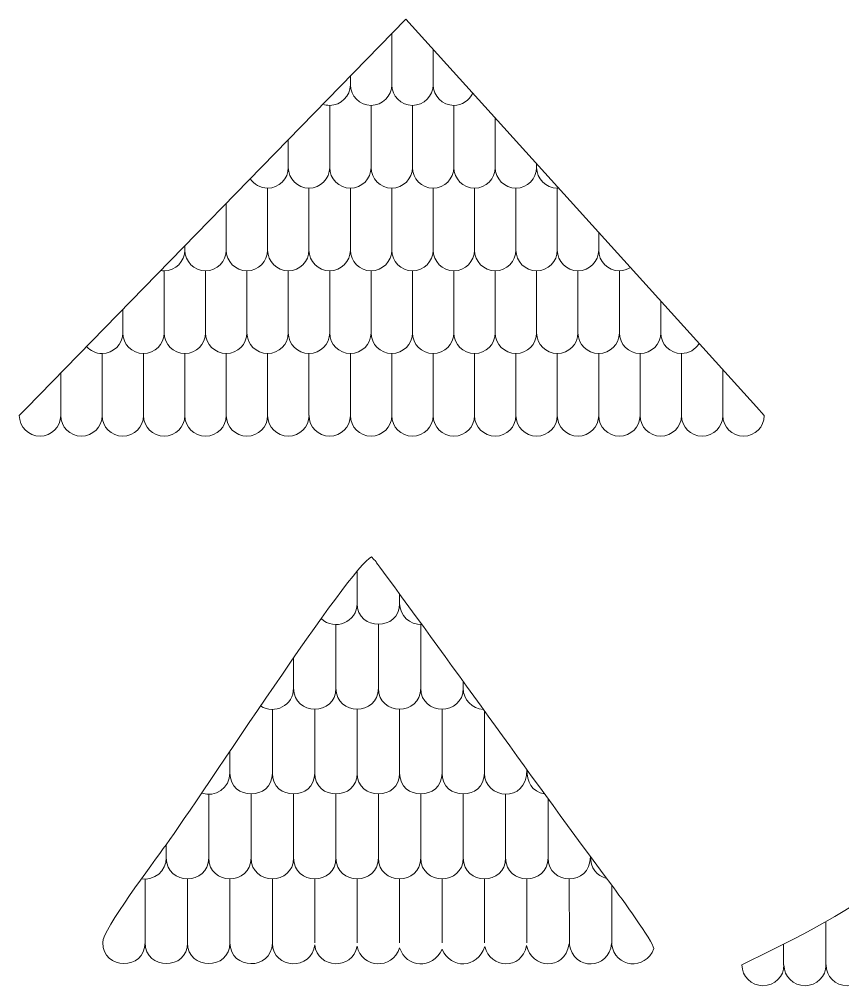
# Model space of a CAD drawing. Header units: millimetres. Extents: x 170 to 862, y -190 to 818.
# Drawn here: x 219.95 to 259.77, y 15.04 to 61.78 of the extents above; entities that cross this region are included whole.
import ezdxf

# ---------------------------------------------------------------- set-up
doc = ezdxf.new("R2010")
doc.units = ezdxf.units.MM
doc.header["$MEASUREMENT"] = 0
doc.layers.add('layer 1', color=7, linetype='Continuous')

msp = doc.modelspace()

# ---------------------------------------------------------------- linework, layer by layer
at = {"layer": 'layer 1', "color": 2, "lineweight": 9}
for points, knots in [([(219.951, 42.6239), (219.951, 42.0716), (220.3991, 41.6219), (220.9517, 41.6219), (220.9517, 41.6219), (221.503, 41.6219), (221.9525, 42.0711), (221.9525, 42.6219), (221.9525, 42.6219), (221.9525, 42.0711), (222.402, 41.6219), (222.9532, 41.6219), (222.9532, 41.6219), (223.5045, 41.6219), (223.954, 42.0711), (223.954, 42.6219), (223.954, 42.6219), (223.954, 42.0711), (224.4035, 41.6219), (224.9547, 41.6219), (224.9547, 41.6219), (225.506, 41.6219), (225.9555, 42.0711), (225.9555, 42.6219), (225.9555, 42.6219), (225.9555, 42.0711), (226.405, 41.6219), (226.9562, 41.6219), (226.9562, 41.6219), (227.5074, 41.6219), (227.957, 42.0711), (227.957, 42.6219), (227.957, 42.6219), (227.957, 42.0711), (228.4065, 41.6219), (228.9577, 41.6219), (228.9577, 41.6219), (229.5089, 41.6219), (229.9585, 42.0711), (229.9585, 42.6219), (229.9585, 42.6219), (229.9585, 42.0711), (230.408, 41.6219), (230.9592, 41.6219), (230.9592, 41.6219), (231.5104, 41.6219), (231.96, 42.0711), (231.96, 42.6219), (231.96, 42.6219), (231.96, 42.0711), (232.4095, 41.6219), (232.9607, 41.6219), (232.9607, 41.6219), (233.5118, 41.6219), (233.9614, 42.0711), (233.9614, 42.6219), (233.9614, 42.6219), (233.9614, 42.0711), (234.411, 41.6219), (234.9622, 41.6219), (234.9622, 41.6219), (235.5133, 41.6219), (235.9629, 42.0711), (235.9629, 42.6219), (235.9629, 42.6219), (235.9629, 42.0711), (236.4125, 41.6219), (236.9637, 41.6219), (236.9637, 41.6219), (237.5148, 41.6219), (237.9643, 42.0711), (237.9643, 42.6219), (237.9643, 42.6219), (237.9643, 42.0711), (238.4139, 41.6219), (238.9652, 41.6219), (238.9652, 41.6219), (239.5163, 41.6219), (239.9658, 42.0711), (239.9658, 42.6219), (239.9658, 42.6219), (239.9658, 42.0711), (240.4154, 41.6219), (240.9666, 41.6219), (240.9666, 41.6219), (241.5178, 41.6219), (241.9673, 42.0711), (241.9673, 42.6219), (241.9673, 42.6219), (241.9673, 42.0711), (242.4169, 41.6219), (242.9681, 41.6219), (242.9681, 41.6219), (243.5193, 41.6219), (243.9688, 42.0711), (243.9688, 42.6219), (243.9688, 42.6219), (243.9688, 42.0711), (244.4183, 41.6219), (244.9695, 41.6219), (244.9695, 41.6219), (245.5208, 41.6219), (245.9703, 42.0711), (245.9703, 42.6219), (245.9703, 42.6219), (245.9703, 42.0711), (246.4198, 41.6219), (246.971, 41.6219), (246.971, 41.6219), (247.5223, 41.6219), (247.9718, 42.0711), (247.9718, 42.6219), (247.9718, 42.6219), (247.9718, 42.0711), (248.4213, 41.6219), (248.9725, 41.6219), (248.9725, 41.6219), (249.5238, 41.6219), (249.9733, 42.0711), (249.9733, 42.6219), (249.9733, 42.6219), (249.9733, 42.0711), (250.4228, 41.6219), (250.974, 41.6219), (250.974, 41.6219), (251.5253, 41.6219), (251.9748, 42.0711), (251.9748, 42.6219), (251.9748, 42.6219), (251.9748, 42.0711), (252.4243, 41.6219), (252.9755, 41.6219), (252.9755, 41.6219), (253.5267, 41.6219), (253.9763, 42.0711), (253.9763, 42.6219), (253.9763, 42.6219), (253.9763, 42.0711), (254.4258, 41.6219), (254.977, 41.6219), (254.977, 41.6219), (255.5282, 41.6219), (255.9778, 42.0711), (255.9778, 42.6219), (255.9778, 42.6219), (255.9778, 42.6219), (255.6045, 43.0346), (255.6045, 43.0346), (255.6045, 43.0346), (255.6045, 43.0346), (238.6476, 61.785), (238.6476, 61.785), (238.6476, 61.785), (238.6476, 61.785), (220.2785, 42.9602), (220.2785, 42.9602), (220.2785, 42.9602), (220.2785, 42.9602), (219.951, 42.6239), (219.951, 42.6239)], [0, 0, 0, 0, 0.0243902, 0.0243902, 0.0243902, 0.0243902, 0.0487805, 0.0487805, 0.0487805, 0.0487805, 0.0731707, 0.0731707, 0.0731707, 0.0731707, 0.097561, 0.097561, 0.097561, 0.097561, 0.1219512, 0.1219512, 0.1219512, 0.1219512, 0.1463415, 0.1463415, 0.1463415, 0.1463415, 0.1707317, 0.1707317, 0.1707317, 0.1707317, 0.195122, 0.195122, 0.195122, 0.195122, 0.2195122, 0.2195122, 0.2195122, 0.2195122, 0.2439024, 0.2439024, 0.2439024, 0.2439024, 0.2682927, 0.2682927, 0.2682927, 0.2682927, 0.2926829, 0.2926829, 0.2926829, 0.2926829, 0.3170732, 0.3170732, 0.3170732, 0.3170732, 0.3414634, 0.3414634, 0.3414634, 0.3414634, 0.3658537, 0.3658537, 0.3658537, 0.3658537, 0.3902439, 0.3902439, 0.3902439, 0.3902439, 0.4146341, 0.4146341, 0.4146341, 0.4146341, 0.4390244, 0.4390244, 0.4390244, 0.4390244, 0.4634146, 0.4634146, 0.4634146, 0.4634146, 0.4878049, 0.4878049, 0.4878049, 0.4878049, 0.5121951, 0.5121951, 0.5121951, 0.5121951, 0.5365854, 0.5365854, 0.5365854, 0.5365854, 0.5609756, 0.5609756, 0.5609756, 0.5609756, 0.5853659, 0.5853659, 0.5853659, 0.5853659, 0.6097561, 0.6097561, 0.6097561, 0.6097561, 0.6341463, 0.6341463, 0.6341463, 0.6341463, 0.6585366, 0.6585366, 0.6585366, 0.6585366, 0.6829268, 0.6829268, 0.6829268, 0.6829268, 0.7073171, 0.7073171, 0.7073171, 0.7073171, 0.7317073, 0.7317073, 0.7317073, 0.7317073, 0.7560976, 0.7560976, 0.7560976, 0.7560976, 0.7804878, 0.7804878, 0.7804878, 0.7804878, 0.804878, 0.804878, 0.804878, 0.804878, 0.8292683, 0.8292683, 0.8292683, 0.8292683, 0.8536585, 0.8536585, 0.8536585, 0.8536585, 0.8780488, 0.8780488, 0.8780488, 0.8780488, 0.902439, 0.902439, 0.902439, 0.902439, 0.9268293, 0.9268293, 0.9268293, 0.9268293, 0.9512195, 0.9512195, 0.9512195, 0.9512195, 1, 1, 1, 1]), ([(300.9792, 18.7549), (293.6787, 23.5564), (286.884, 29.0378), (282.4855, 36.9458), (282.4855, 36.9458), (280.4908, 40.5322), (279.8486, 43.1392), (278.8423, 47.5786), (278.8423, 47.5786), (278.0371, 46.201), (277.6208, 44.2143), (276.9401, 42.5465), (276.9401, 42.5465), (276.2879, 40.9499), (275.5852, 39.0814), (274.8622, 37.6141), (274.8622, 37.6141), (273.0982, 34.0331), (271.8327, 31.8232), (269.7909, 28.7171), (269.7909, 28.7171), (265.7715, 22.6023), (262.257, 19.6288), (256.2634, 16.7346), (256.2634, 16.7346), (256.2634, 16.7346), (254.9005, 16.0441), (254.9005, 16.0441), (254.9005, 16.0441), (254.9005, 15.4933), (255.3571, 15.0441), (255.917, 15.0441), (255.917, 15.0441), (256.4769, 15.0441), (256.9335, 15.4933), (256.9335, 16.0441), (256.9335, 16.0441), (256.9335, 15.4933), (257.3901, 15.0441), (257.95, 15.0441), (257.95, 15.0441), (258.5099, 15.0441), (258.9666, 15.4933), (258.9666, 16.0441), (258.9666, 16.0441), (258.9666, 15.4933), (259.4232, 15.0441), (259.9831, 15.0441), (259.9831, 15.0441), (260.543, 15.0441), (260.9996, 15.4933), (260.9996, 16.0441), (260.9996, 16.0441), (260.9996, 15.4933), (261.4562, 15.0441), (262.0161, 15.0441), (262.0161, 15.0441), (262.576, 15.0441), (263.0326, 15.4933), (263.0326, 16.0441), (263.0326, 16.0441), (263.0326, 15.4933), (263.4892, 15.0441), (264.0491, 15.0441), (264.0491, 15.0441), (264.609, 15.0441), (265.0657, 15.4933), (265.0657, 16.0441), (265.0657, 16.0441), (265.0657, 15.4933), (265.5223, 15.0441), (266.0822, 15.0441), (266.0822, 15.0441), (266.6421, 15.0441), (267.0987, 15.4933), (267.0987, 16.0441), (267.0987, 16.0441), (267.0987, 15.4933), (267.5553, 15.0441), (268.1152, 15.0441), (268.1152, 15.0441), (268.6751, 15.0441), (269.1317, 15.4933), (269.1317, 16.0441), (269.1317, 16.0441), (269.1317, 15.4933), (269.5883, 15.0441), (270.1482, 15.0441), (270.1482, 15.0441), (270.7081, 15.0441), (271.1647, 15.4933), (271.1647, 16.0441), (271.1647, 16.0441), (271.1647, 15.4933), (271.6214, 15.0441), (272.1813, 15.0441), (272.1813, 15.0441), (272.7412, 15.0441), (273.1978, 15.4933), (273.1978, 16.0441), (273.1978, 16.0441), (273.1978, 15.4933), (273.6544, 15.0441), (274.2143, 15.0441), (274.2143, 15.0441), (274.7742, 15.0441), (275.2308, 15.4933), (275.2308, 16.0441), (275.2308, 16.0441), (275.2308, 15.4933), (275.6874, 15.0441), (276.2473, 15.0441), (276.2473, 15.0441), (276.8072, 15.0441), (277.2638, 15.4933), (277.2638, 16.0441), (277.2638, 16.0441), (277.2638, 15.4933), (277.7205, 15.0441), (278.2804, 15.0441), (278.2804, 15.0441), (278.8403, 15.0441), (279.2969, 15.4933), (279.2969, 16.0441), (279.2969, 16.0441), (279.2969, 15.4933), (279.7535, 15.0441), (280.3134, 15.0441), (280.3134, 15.0441), (280.8733, 15.0441), (281.3299, 15.4933), (281.3299, 16.0441), (281.3299, 16.0441), (281.3299, 15.4933), (281.7865, 15.0441), (282.3464, 15.0441), (282.3464, 15.0441), (282.9063, 15.0441), (283.3629, 15.4933), (283.3629, 16.0441), (283.3629, 16.0441), (283.3629, 15.4933), (283.8196, 15.0441), (284.3795, 15.0441), (284.3795, 15.0441), (284.9394, 15.0441), (285.396, 15.4933), (285.396, 16.0441), (285.396, 16.0441), (285.396, 15.4933), (285.8526, 15.0441), (286.4125, 15.0441), (286.4125, 15.0441), (286.9724, 15.0441), (287.429, 15.4933), (287.429, 16.0441), (287.429, 16.0441), (287.429, 15.4933), (287.8856, 15.0441), (288.4455, 15.0441), (288.4455, 15.0441), (289.0054, 15.0441), (289.462, 15.4933), (289.462, 16.0441), (289.462, 16.0441), (289.462, 15.4933), (289.9187, 15.0441), (290.4785, 15.0441), (290.4785, 15.0441), (291.0384, 15.0441), (291.4951, 15.4933), (291.4951, 16.0441), (291.4951, 16.0441), (291.4951, 15.4933), (291.9517, 15.0441), (292.5116, 15.0441), (292.5116, 15.0441), (293.0715, 15.0441), (293.5281, 15.4933), (293.5281, 16.0441), (293.5281, 16.0441), (293.5281, 15.4933), (293.9847, 15.0441), (294.5446, 15.0441), (294.5446, 15.0441), (295.1045, 15.0441), (295.5611, 15.4933), (295.5611, 16.0441), (295.5611, 16.0441), (295.5611, 15.4933), (296.0177, 15.0441), (296.5776, 15.0441), (296.5776, 15.0441), (297.1375, 15.0441), (297.5942, 15.4933), (297.5942, 16.0441), (297.5942, 16.0441), (297.5942, 15.4933), (298.0508, 15.0441), (298.6107, 15.0441), (298.6107, 15.0441), (299.1706, 15.0441), (299.6272, 15.4933), (299.6272, 16.0441), (299.6272, 16.0441), (299.6272, 15.4933), (300.0838, 15.0441), (300.6437, 15.0441), (300.6437, 15.0441), (301.2036, 15.0441), (301.6602, 15.4933), (301.6602, 16.0441), (301.6602, 16.0441), (301.6602, 15.4933), (302.1168, 15.0441), (302.6767, 15.0441), (302.6767, 15.0441), (303.2366, 15.0441), (303.6933, 15.4933), (303.6933, 16.0441), (303.6933, 16.0441), (303.6933, 15.4933), (304.1499, 15.0441), (304.7098, 15.0441), (304.7098, 15.0441), (305.2697, 15.0441), (305.7263, 15.4933), (305.7263, 16.0441), (305.7263, 16.0441), (304.1791, 17.0297), (302.4996, 17.755), (300.9792, 18.7549)], [0, 0, 0, 0, 0.0169492, 0.0169492, 0.0169492, 0.0169492, 0.0338983, 0.0338983, 0.0338983, 0.0338983, 0.0508475, 0.0508475, 0.0508475, 0.0508475, 0.0677966, 0.0677966, 0.0677966, 0.0677966, 0.0847458, 0.0847458, 0.0847458, 0.0847458, 0.1016949, 0.1016949, 0.1016949, 0.1016949, 0.1186441, 0.1186441, 0.1186441, 0.1186441, 0.1355932, 0.1355932, 0.1355932, 0.1355932, 0.1525424, 0.1525424, 0.1525424, 0.1525424, 0.1694915, 0.1694915, 0.1694915, 0.1694915, 0.1864407, 0.1864407, 0.1864407, 0.1864407, 0.2033898, 0.2033898, 0.2033898, 0.2033898, 0.220339, 0.220339, 0.220339, 0.220339, 0.2372881, 0.2372881, 0.2372881, 0.2372881, 0.2542373, 0.2542373, 0.2542373, 0.2542373, 0.2711864, 0.2711864, 0.2711864, 0.2711864, 0.2881356, 0.2881356, 0.2881356, 0.2881356, 0.3050847, 0.3050847, 0.3050847, 0.3050847, 0.3220339, 0.3220339, 0.3220339, 0.3220339, 0.3389831, 0.3389831, 0.3389831, 0.3389831, 0.3559322, 0.3559322, 0.3559322, 0.3559322, 0.3728814, 0.3728814, 0.3728814, 0.3728814, 0.3898305, 0.3898305, 0.3898305, 0.3898305, 0.4067797, 0.4067797, 0.4067797, 0.4067797, 0.4237288, 0.4237288, 0.4237288, 0.4237288, 0.440678, 0.440678, 0.440678, 0.440678, 0.4576271, 0.4576271, 0.4576271, 0.4576271, 0.4745763, 0.4745763, 0.4745763, 0.4745763, 0.4915254, 0.4915254, 0.4915254, 0.4915254, 0.5084746, 0.5084746, 0.5084746, 0.5084746, 0.5254237, 0.5254237, 0.5254237, 0.5254237, 0.5423729, 0.5423729, 0.5423729, 0.5423729, 0.559322, 0.559322, 0.559322, 0.559322, 0.5762712, 0.5762712, 0.5762712, 0.5762712, 0.5932203, 0.5932203, 0.5932203, 0.5932203, 0.6101695, 0.6101695, 0.6101695, 0.6101695, 0.6271186, 0.6271186, 0.6271186, 0.6271186, 0.6440678, 0.6440678, 0.6440678, 0.6440678, 0.6610169, 0.6610169, 0.6610169, 0.6610169, 0.6779661, 0.6779661, 0.6779661, 0.6779661, 0.6949153, 0.6949153, 0.6949153, 0.6949153, 0.7118644, 0.7118644, 0.7118644, 0.7118644, 0.7288136, 0.7288136, 0.7288136, 0.7288136, 0.7457627, 0.7457627, 0.7457627, 0.7457627, 0.7627119, 0.7627119, 0.7627119, 0.7627119, 0.779661, 0.779661, 0.779661, 0.779661, 0.7966102, 0.7966102, 0.7966102, 0.7966102, 0.8135593, 0.8135593, 0.8135593, 0.8135593, 0.8305085, 0.8305085, 0.8305085, 0.8305085, 0.8474576, 0.8474576, 0.8474576, 0.8474576, 0.8644068, 0.8644068, 0.8644068, 0.8644068, 0.8813559, 0.8813559, 0.8813559, 0.8813559, 0.8983051, 0.8983051, 0.8983051, 0.8983051, 0.9152542, 0.9152542, 0.9152542, 0.9152542, 0.9322034, 0.9322034, 0.9322034, 0.9322034, 0.9491525, 0.9491525, 0.9491525, 0.9491525, 0.9661017, 0.9661017, 0.9661017, 0.9661017, 1, 1, 1, 1]), ([(250.638, 16.8367), (250.2553, 15.7676), (248.7258, 15.8766), (248.5989, 17.0841), (248.5989, 17.0841), (248.4664, 15.8345), (246.7543, 15.7116), (246.5466, 17.0663), (246.5466, 17.0663), (246.2874, 15.6824), (244.7044, 15.9062), (244.4872, 16.9839), (244.4872, 16.9839), (244.2417, 15.7643), (242.7075, 15.8608), (242.4622, 16.9372), (242.4622, 16.9372), (242.0877, 15.8431), (240.8257, 15.8442), (240.3942, 16.8072), (240.3942, 16.8072), (239.945, 15.8023), (238.6456, 15.9071), (238.3424, 16.8798), (238.3424, 16.8798), (238.0037, 15.7887), (236.5054, 15.8765), (236.2908, 16.9524), (236.2908, 16.9524), (236.0563, 15.7721), (234.3633, 15.8503), (234.2393, 17.0249), (234.2393, 17.0249), (234.1056, 15.7541), (232.2204, 15.8267), (232.1878, 17.0975), (232.1878, 17.0975), (232.1537, 15.7695), (230.1446, 15.7873), (230.1363, 17.1172), (230.1363, 17.1172), (230.1279, 15.7717), (228.0848, 15.7778), (228.0848, 17.1234), (228.0848, 17.1234), (228.0848, 15.7744), (226.0334, 15.772), (226.0334, 17.1266), (226.0334, 17.1266), (226.0334, 15.7676), (223.9819, 15.7758), (223.9819, 17.136), (223.9819, 17.136), (223.9819, 17.7597), (226.4317, 21.0017), (227.0501, 21.86), (227.0501, 21.86), (228.7674, 24.2439), (235.9475, 35.3055), (236.9841, 35.7823), (236.9841, 35.7823), (237.3904, 35.3618), (237.0439, 35.7359), (237.3791, 35.291), (237.3791, 35.291), (241.1712, 30.1687), (244.7668, 25.0437), (248.5996, 19.9041), (248.5996, 19.9041), (249.0522, 19.2971), (250.5861, 17.2034), (250.638, 16.8367)], [0, 0, 0, 0, 0.0526316, 0.0526316, 0.0526316, 0.0526316, 0.1052632, 0.1052632, 0.1052632, 0.1052632, 0.1578947, 0.1578947, 0.1578947, 0.1578947, 0.2105263, 0.2105263, 0.2105263, 0.2105263, 0.2631579, 0.2631579, 0.2631579, 0.2631579, 0.3157895, 0.3157895, 0.3157895, 0.3157895, 0.3684211, 0.3684211, 0.3684211, 0.3684211, 0.4210526, 0.4210526, 0.4210526, 0.4210526, 0.4736842, 0.4736842, 0.4736842, 0.4736842, 0.5263158, 0.5263158, 0.5263158, 0.5263158, 0.5789474, 0.5789474, 0.5789474, 0.5789474, 0.6315789, 0.6315789, 0.6315789, 0.6315789, 0.6842105, 0.6842105, 0.6842105, 0.6842105, 0.7368421, 0.7368421, 0.7368421, 0.7368421, 0.7894737, 0.7894737, 0.7894737, 0.7894737, 0.8421053, 0.8421053, 0.8421053, 0.8421053, 0.8947368, 0.8947368, 0.8947368, 0.8947368, 1, 1, 1, 1])]:
    msp.add_open_spline(points, degree=3, knots=knots, dxfattribs=at)
at = {"layer": 'layer 1', "color": 242, "lineweight": 9}
for points, knots in [([(239.9651, 58.6219), (239.9651, 58.0711), (239.5156, 57.6219), (238.9645, 57.6219), (238.9645, 57.6219), (238.4132, 57.6219), (237.9636, 58.0711), (237.9636, 58.6219), (237.9636, 58.6219), (237.9636, 58.6219), (237.9636, 61.084), (237.9636, 61.084)], [0, 0, 0, 0, 0.25, 0.25, 0.25, 0.25, 0.5, 0.5, 0.5, 0.5, 1, 1, 1, 1]), ([(241.8786, 58.2123), (241.7215, 57.8648), (241.3712, 57.6219), (240.9659, 57.6219), (240.9659, 57.6219), (240.4147, 57.6219), (239.9651, 58.0711), (239.9651, 58.6219), (239.9651, 58.6219), (239.9651, 58.6219), (239.9651, 60.3282), (239.9651, 60.3282)], [0, 0, 0, 0, 0.25, 0.25, 0.25, 0.25, 0.5, 0.5, 0.5, 0.5, 1, 1, 1, 1]), ([(237.9636, 58.6219), (237.9636, 58.0711), (237.5141, 57.6219), (236.963, 57.6219), (236.963, 57.6219), (236.4118, 57.6219), (235.9622, 58.0711), (235.9622, 58.6219), (235.9622, 58.6219), (235.9622, 58.6219), (235.9622, 59.033), (235.9622, 59.033)], [0, 0, 0, 0, 0.25, 0.25, 0.25, 0.25, 0.5, 0.5, 0.5, 0.5, 1, 1, 1, 1]), ([(235.9622, 58.6219), (235.9622, 58.0711), (235.5126, 57.6219), (234.9615, 57.6219), (234.9615, 57.6219), (234.8483, 57.6219), (234.7394, 57.6408), (234.6378, 57.6757)], [0, 0, 0, 0, 0.3333333, 0.3333333, 0.3333333, 0.3333333, 1, 1, 1, 1]), ([(236.963, 54.6219), (236.963, 54.0711), (236.5134, 53.6219), (235.9622, 53.6219), (235.9622, 53.6219), (235.411, 53.6219), (234.9615, 54.0711), (234.9615, 54.6219), (234.9615, 54.6219), (234.9615, 54.6219), (234.9615, 57.6219), (234.9615, 57.6219)], [0, 0, 0, 0, 0.25, 0.25, 0.25, 0.25, 0.5, 0.5, 0.5, 0.5, 1, 1, 1, 1]), ([(238.9645, 54.6219), (238.9645, 54.0711), (238.5149, 53.6219), (237.9636, 53.6219), (237.9636, 53.6219), (237.4125, 53.6219), (236.963, 54.0711), (236.963, 54.6219), (236.963, 54.6219), (236.963, 54.6219), (236.963, 57.6219), (236.963, 57.6219)], [0, 0, 0, 0, 0.25, 0.25, 0.25, 0.25, 0.5, 0.5, 0.5, 0.5, 1, 1, 1, 1]), ([(240.9659, 54.6219), (240.9659, 54.0711), (240.5163, 53.6219), (239.9651, 53.6219), (239.9651, 53.6219), (239.414, 53.6219), (238.9645, 54.0711), (238.9645, 54.6219), (238.9645, 54.6219), (238.9645, 54.6219), (238.9645, 57.6219), (238.9645, 57.6219)], [0, 0, 0, 0, 0.25, 0.25, 0.25, 0.25, 0.5, 0.5, 0.5, 0.5, 1, 1, 1, 1]), ([(242.9674, 54.6219), (242.9674, 54.0711), (242.5178, 53.6219), (241.9666, 53.6219), (241.9666, 53.6219), (241.4155, 53.6219), (240.9659, 54.0711), (240.9659, 54.6219), (240.9659, 54.6219), (240.9659, 54.6219), (240.9659, 57.6219), (240.9659, 57.6219)], [0, 0, 0, 0, 0.25, 0.25, 0.25, 0.25, 0.5, 0.5, 0.5, 0.5, 1, 1, 1, 1]), ([(244.9688, 54.6219), (244.9688, 54.0711), (244.5193, 53.6219), (243.9681, 53.6219), (243.9681, 53.6219), (243.417, 53.6219), (242.9674, 54.0711), (242.9674, 54.6219), (242.9674, 54.6219), (242.9674, 54.6219), (242.9674, 57.0083), (242.9674, 57.0083)], [0, 0, 0, 0, 0.25, 0.25, 0.25, 0.25, 0.5, 0.5, 0.5, 0.5, 1, 1, 1, 1]), ([(234.9615, 54.6219), (234.9615, 54.0711), (234.5119, 53.6219), (233.9607, 53.6219), (233.9607, 53.6219), (233.4095, 53.6219), (232.96, 54.0711), (232.96, 54.6219), (232.96, 54.6219), (232.96, 54.6219), (232.96, 55.9563), (232.96, 55.9563)], [0, 0, 0, 0, 0.25, 0.25, 0.25, 0.25, 0.5, 0.5, 0.5, 0.5, 1, 1, 1, 1]), ([(246.0283, 53.6237), (246.0089, 53.6226), (245.9893, 53.6219), (245.9696, 53.6219), (245.9696, 53.6219), (245.4184, 53.6219), (244.9688, 54.0711), (244.9688, 54.6219), (244.9688, 54.6219), (244.9688, 54.6219), (244.9688, 54.7952), (244.9688, 54.7952)], [0, 0, 0, 0, 0.25, 0.25, 0.25, 0.25, 0.5, 0.5, 0.5, 0.5, 1, 1, 1, 1]), ([(232.96, 54.6219), (232.96, 54.0711), (232.5105, 53.6219), (231.9593, 53.6219), (231.9593, 53.6219), (231.6103, 53.6219), (231.3023, 53.8019), (231.123, 54.0737)], [0, 0, 0, 0, 0.3333333, 0.3333333, 0.3333333, 0.3333333, 1, 1, 1, 1]), ([(233.9607, 50.6219), (233.9607, 50.0711), (233.5111, 49.6219), (232.96, 49.6219), (232.96, 49.6219), (232.4088, 49.6219), (231.9593, 50.0711), (231.9593, 50.6219), (231.9593, 50.6219), (231.9593, 50.6219), (231.9593, 53.6219), (231.9593, 53.6219)], [0, 0, 0, 0, 0.25, 0.25, 0.25, 0.25, 0.5, 0.5, 0.5, 0.5, 1, 1, 1, 1]), ([(235.9622, 50.6219), (235.9622, 50.0711), (235.5126, 49.6219), (234.9615, 49.6219), (234.9615, 49.6219), (234.4103, 49.6219), (233.9607, 50.0711), (233.9607, 50.6219), (233.9607, 50.6219), (233.9607, 50.6219), (233.9607, 53.6219), (233.9607, 53.6219)], [0, 0, 0, 0, 0.25, 0.25, 0.25, 0.25, 0.5, 0.5, 0.5, 0.5, 1, 1, 1, 1]), ([(237.9636, 50.6219), (237.9636, 50.0711), (237.5141, 49.6219), (236.963, 49.6219), (236.963, 49.6219), (236.4118, 49.6219), (235.9622, 50.0711), (235.9622, 50.6219), (235.9622, 50.6219), (235.9622, 50.6219), (235.9622, 53.6219), (235.9622, 53.6219)], [0, 0, 0, 0, 0.25, 0.25, 0.25, 0.25, 0.5, 0.5, 0.5, 0.5, 1, 1, 1, 1]), ([(239.9651, 50.6219), (239.9651, 50.0711), (239.5156, 49.6219), (238.9645, 49.6219), (238.9645, 49.6219), (238.4132, 49.6219), (237.9636, 50.0711), (237.9636, 50.6219), (237.9636, 50.6219), (237.9636, 50.6219), (237.9636, 53.6219), (237.9636, 53.6219)], [0, 0, 0, 0, 0.25, 0.25, 0.25, 0.25, 0.5, 0.5, 0.5, 0.5, 1, 1, 1, 1]), ([(241.9666, 50.6219), (241.9666, 50.0711), (241.5171, 49.6219), (240.9659, 49.6219), (240.9659, 49.6219), (240.4147, 49.6219), (239.9651, 50.0711), (239.9651, 50.6219), (239.9651, 50.6219), (239.9651, 50.6219), (239.9651, 53.6219), (239.9651, 53.6219)], [0, 0, 0, 0, 0.25, 0.25, 0.25, 0.25, 0.5, 0.5, 0.5, 0.5, 1, 1, 1, 1]), ([(243.9681, 50.6219), (243.9681, 50.0711), (243.5186, 49.6219), (242.9674, 49.6219), (242.9674, 49.6219), (242.4162, 49.6219), (241.9666, 50.0711), (241.9666, 50.6219), (241.9666, 50.6219), (241.9666, 50.6219), (241.9666, 53.6219), (241.9666, 53.6219)], [0, 0, 0, 0, 0.25, 0.25, 0.25, 0.25, 0.5, 0.5, 0.5, 0.5, 1, 1, 1, 1]), ([(245.9696, 50.6219), (245.9696, 50.0711), (245.5201, 49.6219), (244.9688, 49.6219), (244.9688, 49.6219), (244.4176, 49.6219), (243.9681, 50.0711), (243.9681, 50.6219), (243.9681, 50.6219), (243.9681, 50.6219), (243.9681, 53.6219), (243.9681, 53.6219)], [0, 0, 0, 0, 0.25, 0.25, 0.25, 0.25, 0.5, 0.5, 0.5, 0.5, 1, 1, 1, 1]), ([(247.9711, 50.6219), (247.9711, 50.0711), (247.5216, 49.6219), (246.9703, 49.6219), (246.9703, 49.6219), (246.4191, 49.6219), (245.9696, 50.0711), (245.9696, 50.6219), (245.9696, 50.6219), (245.9696, 50.6219), (245.9696, 53.6219), (245.9696, 53.6219)], [0, 0, 0, 0, 0.25, 0.25, 0.25, 0.25, 0.5, 0.5, 0.5, 0.5, 1, 1, 1, 1]), ([(231.9593, 50.6219), (231.9593, 50.0711), (231.5097, 49.6219), (230.9585, 49.6219), (230.9585, 49.6219), (230.4073, 49.6219), (229.9578, 50.0711), (229.9578, 50.6219), (229.9578, 50.6219), (229.9578, 50.6219), (229.9578, 52.8796), (229.9578, 52.8796)], [0, 0, 0, 0, 0.25, 0.25, 0.25, 0.25, 0.5, 0.5, 0.5, 0.5, 1, 1, 1, 1]), ([(249.5067, 49.7774), (249.3518, 49.6791), (249.1683, 49.6219), (248.9718, 49.6219), (248.9718, 49.6219), (248.4206, 49.6219), (247.9711, 50.0711), (247.9711, 50.6219), (247.9711, 50.6219), (247.9711, 50.6219), (247.9711, 51.4754), (247.9711, 51.4754)], [0, 0, 0, 0, 0.25, 0.25, 0.25, 0.25, 0.5, 0.5, 0.5, 0.5, 1, 1, 1, 1]), ([(227.9563, 50.6219), (227.9563, 50.0711), (227.5067, 49.6219), (226.9555, 49.6219), (226.9555, 49.6219), (226.8999, 49.6219), (226.8453, 49.6266), (226.7921, 49.6354)], [0, 0, 0, 0, 0.3333333, 0.3333333, 0.3333333, 0.3333333, 1, 1, 1, 1]), ([(229.9578, 50.6219), (229.9578, 50.0711), (229.5082, 49.6219), (228.957, 49.6219), (228.957, 49.6219), (228.4058, 49.6219), (227.9563, 50.0711), (227.9563, 50.6219), (227.9563, 50.6219), (227.9563, 50.6219), (227.9563, 50.8285), (227.9563, 50.8285)], [0, 0, 0, 0, 0.25, 0.25, 0.25, 0.25, 0.5, 0.5, 0.5, 0.5, 1, 1, 1, 1]), ([(228.957, 46.6219), (228.957, 46.0711), (228.5075, 45.6219), (227.9563, 45.6219), (227.9563, 45.6219), (227.405, 45.6219), (226.9555, 46.0711), (226.9555, 46.6219), (226.9555, 46.6219), (226.9555, 46.6219), (226.9555, 49.6219), (226.9555, 49.6219)], [0, 0, 0, 0, 0.25, 0.25, 0.25, 0.25, 0.5, 0.5, 0.5, 0.5, 1, 1, 1, 1]), ([(230.9585, 46.6219), (230.9585, 46.0711), (230.509, 45.6219), (229.9578, 45.6219), (229.9578, 45.6219), (229.4065, 45.6219), (228.957, 46.0711), (228.957, 46.6219), (228.957, 46.6219), (228.957, 46.6219), (228.957, 49.6219), (228.957, 49.6219)], [0, 0, 0, 0, 0.25, 0.25, 0.25, 0.25, 0.5, 0.5, 0.5, 0.5, 1, 1, 1, 1]), ([(232.96, 46.6219), (232.96, 46.0711), (232.5105, 45.6219), (231.9593, 45.6219), (231.9593, 45.6219), (231.408, 45.6219), (230.9585, 46.0711), (230.9585, 46.6219), (230.9585, 46.6219), (230.9585, 46.6219), (230.9585, 49.6219), (230.9585, 49.6219)], [0, 0, 0, 0, 0.25, 0.25, 0.25, 0.25, 0.5, 0.5, 0.5, 0.5, 1, 1, 1, 1]), ([(234.9615, 46.6219), (234.9615, 46.0711), (234.5119, 45.6219), (233.9607, 45.6219), (233.9607, 45.6219), (233.4095, 45.6219), (232.96, 46.0711), (232.96, 46.6219), (232.96, 46.6219), (232.96, 46.6219), (232.96, 49.6219), (232.96, 49.6219)], [0, 0, 0, 0, 0.25, 0.25, 0.25, 0.25, 0.5, 0.5, 0.5, 0.5, 1, 1, 1, 1]), ([(236.963, 46.6219), (236.963, 46.0711), (236.5134, 45.6219), (235.9622, 45.6219), (235.9622, 45.6219), (235.411, 45.6219), (234.9615, 46.0711), (234.9615, 46.6219), (234.9615, 46.6219), (234.9615, 46.6219), (234.9615, 49.6219), (234.9615, 49.6219)], [0, 0, 0, 0, 0.25, 0.25, 0.25, 0.25, 0.5, 0.5, 0.5, 0.5, 1, 1, 1, 1]), ([(238.9645, 46.6219), (238.9645, 46.0711), (238.5149, 45.6219), (237.9636, 45.6219), (237.9636, 45.6219), (237.4125, 45.6219), (236.963, 46.0711), (236.963, 46.6219), (236.963, 46.6219), (236.963, 46.6219), (236.963, 49.6219), (236.963, 49.6219)], [0, 0, 0, 0, 0.25, 0.25, 0.25, 0.25, 0.5, 0.5, 0.5, 0.5, 1, 1, 1, 1]), ([(240.9659, 46.6219), (240.9659, 46.0711), (240.5163, 45.6219), (239.9651, 45.6219), (239.9651, 45.6219), (239.414, 45.6219), (238.9645, 46.0711), (238.9645, 46.6219), (238.9645, 46.6219), (238.9645, 46.6219), (238.9645, 49.6219), (238.9645, 49.6219)], [0, 0, 0, 0, 0.25, 0.25, 0.25, 0.25, 0.5, 0.5, 0.5, 0.5, 1, 1, 1, 1]), ([(242.9674, 46.6219), (242.9674, 46.0711), (242.5178, 45.6219), (241.9666, 45.6219), (241.9666, 45.6219), (241.4155, 45.6219), (240.9659, 46.0711), (240.9659, 46.6219), (240.9659, 46.6219), (240.9659, 46.6219), (240.9659, 49.6219), (240.9659, 49.6219)], [0, 0, 0, 0, 0.25, 0.25, 0.25, 0.25, 0.5, 0.5, 0.5, 0.5, 1, 1, 1, 1]), ([(244.9688, 46.6219), (244.9688, 46.0711), (244.5193, 45.6219), (243.9681, 45.6219), (243.9681, 45.6219), (243.417, 45.6219), (242.9674, 46.0711), (242.9674, 46.6219), (242.9674, 46.6219), (242.9674, 46.6219), (242.9674, 49.6219), (242.9674, 49.6219)], [0, 0, 0, 0, 0.25, 0.25, 0.25, 0.25, 0.5, 0.5, 0.5, 0.5, 1, 1, 1, 1]), ([(246.9703, 46.6219), (246.9703, 46.0711), (246.5208, 45.6219), (245.9696, 45.6219), (245.9696, 45.6219), (245.4184, 45.6219), (244.9688, 46.0711), (244.9688, 46.6219), (244.9688, 46.6219), (244.9688, 46.6219), (244.9688, 49.6219), (244.9688, 49.6219)], [0, 0, 0, 0, 0.25, 0.25, 0.25, 0.25, 0.5, 0.5, 0.5, 0.5, 1, 1, 1, 1]), ([(248.9718, 46.6219), (248.9718, 46.0711), (248.5223, 45.6219), (247.9711, 45.6219), (247.9711, 45.6219), (247.4199, 45.6219), (246.9703, 46.0711), (246.9703, 46.6219), (246.9703, 46.6219), (246.9703, 46.6219), (246.9703, 49.6219), (246.9703, 49.6219)], [0, 0, 0, 0, 0.25, 0.25, 0.25, 0.25, 0.5, 0.5, 0.5, 0.5, 1, 1, 1, 1]), ([(250.9733, 46.6219), (250.9733, 46.0711), (250.5238, 45.6219), (249.9726, 45.6219), (249.9726, 45.6219), (249.4214, 45.6219), (248.9718, 46.0711), (248.9718, 46.6219), (248.9718, 46.6219), (248.9718, 46.6219), (248.9718, 49.6219), (248.9718, 49.6219)], [0, 0, 0, 0, 0.25, 0.25, 0.25, 0.25, 0.5, 0.5, 0.5, 0.5, 1, 1, 1, 1]), ([(252.8292, 46.1034), (252.6533, 45.8151), (252.3356, 45.6219), (251.9741, 45.6219), (251.9741, 45.6219), (251.4228, 45.6219), (250.9733, 46.0711), (250.9733, 46.6219), (250.9733, 46.6219), (250.9733, 46.6219), (250.9733, 48.1556), (250.9733, 48.1556)], [0, 0, 0, 0, 0.25, 0.25, 0.25, 0.25, 0.5, 0.5, 0.5, 0.5, 1, 1, 1, 1]), ([(226.9555, 46.6219), (226.9555, 46.0711), (226.506, 45.6219), (225.9548, 45.6219), (225.9548, 45.6219), (225.4035, 45.6219), (224.954, 46.0711), (224.954, 46.6219), (224.954, 46.6219), (224.954, 46.6219), (224.954, 47.7517), (224.954, 47.7517)], [0, 0, 0, 0, 0.25, 0.25, 0.25, 0.25, 0.5, 0.5, 0.5, 0.5, 1, 1, 1, 1]), ([(224.954, 46.6219), (224.954, 46.0711), (224.5045, 45.6219), (223.9533, 45.6219), (223.9533, 45.6219), (223.6561, 45.6219), (223.3884, 45.7525), (223.2049, 45.9592)], [0, 0, 0, 0, 0.3333333, 0.3333333, 0.3333333, 0.3333333, 1, 1, 1, 1]), ([(223.9537, 42.5962), (223.9537, 42.5962), (223.9533, 42.6219), (223.9533, 42.6219), (223.9533, 42.6219), (223.9533, 42.6219), (223.9533, 45.6219), (223.9533, 45.6219)], [0, 0, 0, 0, 0.3333333, 0.3333333, 0.3333333, 0.3333333, 1, 1, 1, 1]), ([(225.9552, 42.5962), (225.9552, 42.5962), (225.9548, 42.6219), (225.9548, 42.6219), (225.9548, 42.6219), (225.9548, 42.6219), (225.9548, 45.6219), (225.9548, 45.6219)], [0, 0, 0, 0, 0.3333333, 0.3333333, 0.3333333, 0.3333333, 1, 1, 1, 1]), ([(227.9567, 42.5962), (227.9567, 42.5962), (227.9563, 42.6219), (227.9563, 42.6219), (227.9563, 42.6219), (227.9563, 42.6219), (227.9563, 45.6219), (227.9563, 45.6219)], [0, 0, 0, 0, 0.3333333, 0.3333333, 0.3333333, 0.3333333, 1, 1, 1, 1]), ([(231.9597, 42.5962), (231.9597, 42.5962), (231.9593, 42.6219), (231.9593, 42.6219), (231.9593, 42.6219), (231.9593, 42.6219), (231.9593, 45.6219), (231.9593, 45.6219)], [0, 0, 0, 0, 0.3333333, 0.3333333, 0.3333333, 0.3333333, 1, 1, 1, 1]), ([(233.9611, 42.5962), (233.9611, 42.5962), (233.9607, 42.6219), (233.9607, 42.6219), (233.9607, 42.6219), (233.9607, 42.6219), (233.9607, 45.6219), (233.9607, 45.6219)], [0, 0, 0, 0, 0.3333333, 0.3333333, 0.3333333, 0.3333333, 1, 1, 1, 1]), ([(235.9626, 42.5962), (235.9626, 42.5962), (235.9622, 42.6219), (235.9622, 42.6219), (235.9622, 42.6219), (235.9622, 42.6219), (235.9622, 45.6219), (235.9622, 45.6219)], [0, 0, 0, 0, 0.3333333, 0.3333333, 0.3333333, 0.3333333, 1, 1, 1, 1]), ([(237.964, 42.5962), (237.964, 42.5962), (237.9636, 42.6219), (237.9636, 42.6219), (237.9636, 42.6219), (237.9636, 42.6219), (237.9636, 45.6219), (237.9636, 45.6219)], [0, 0, 0, 0, 0.3333333, 0.3333333, 0.3333333, 0.3333333, 1, 1, 1, 1]), ([(239.9655, 42.5962), (239.9655, 42.5962), (239.9651, 42.6219), (239.9651, 42.6219), (239.9651, 42.6219), (239.9651, 42.6219), (239.9651, 45.6219), (239.9651, 45.6219)], [0, 0, 0, 0, 0.3333333, 0.3333333, 0.3333333, 0.3333333, 1, 1, 1, 1]), ([(241.967, 42.5962), (241.967, 42.5962), (241.9666, 42.6219), (241.9666, 42.6219), (241.9666, 42.6219), (241.9666, 42.6219), (241.9666, 45.6219), (241.9666, 45.6219)], [0, 0, 0, 0, 0.3333333, 0.3333333, 0.3333333, 0.3333333, 1, 1, 1, 1]), ([(243.9685, 42.5962), (243.9685, 42.5962), (243.9681, 42.6219), (243.9681, 42.6219), (243.9681, 42.6219), (243.9681, 42.6219), (243.9681, 45.6219), (243.9681, 45.6219)], [0, 0, 0, 0, 0.3333333, 0.3333333, 0.3333333, 0.3333333, 1, 1, 1, 1]), ([(245.97, 42.5962), (245.97, 42.5962), (245.9696, 42.6219), (245.9696, 42.6219), (245.9696, 42.6219), (245.9696, 42.6219), (245.9696, 45.6219), (245.9696, 45.6219)], [0, 0, 0, 0, 0.3333333, 0.3333333, 0.3333333, 0.3333333, 1, 1, 1, 1]), ([(247.9715, 42.5962), (247.9715, 42.5962), (247.9711, 42.6219), (247.9711, 42.6219), (247.9711, 42.6219), (247.9711, 42.6219), (247.9711, 45.6219), (247.9711, 45.6219)], [0, 0, 0, 0, 0.3333333, 0.3333333, 0.3333333, 0.3333333, 1, 1, 1, 1]), ([(249.973, 42.5962), (249.973, 42.5962), (249.9726, 42.6219), (249.9726, 42.6219), (249.9726, 42.6219), (249.9726, 42.6219), (249.9726, 45.6219), (249.9726, 45.6219)], [0, 0, 0, 0, 0.3333333, 0.3333333, 0.3333333, 0.3333333, 1, 1, 1, 1]), ([(251.9745, 42.5962), (251.9745, 42.5962), (251.9741, 42.6219), (251.9741, 42.6219), (251.9741, 42.6219), (251.9741, 42.6219), (251.9741, 45.6219), (251.9741, 45.6219)], [0, 0, 0, 0, 0.3333333, 0.3333333, 0.3333333, 0.3333333, 1, 1, 1, 1]), ([(221.9522, 42.5962), (221.9522, 42.5962), (221.9518, 42.6219), (221.9518, 42.6219), (221.9518, 42.6219), (221.9518, 42.6219), (221.9518, 44.675), (221.9518, 44.675)], [0, 0, 0, 0, 0.3333333, 0.3333333, 0.3333333, 0.3333333, 1, 1, 1, 1]), ([(238.3422, 33.5354), (238.3422, 32.1856), (236.2908, 32.1856), (236.2908, 33.5354), (236.2908, 33.5354), (236.2908, 33.5354), (236.2908, 35.098), (236.2908, 35.098)], [0, 0, 0, 0, 0.3333333, 0.3333333, 0.3333333, 0.3333333, 1, 1, 1, 1]), ([(239.4202, 32.5109), (238.8362, 32.4805), (238.3422, 32.95), (238.3422, 33.5354), (238.3422, 33.5354), (238.3422, 33.5354), (238.3422, 33.9846), (238.3422, 33.9846)], [0, 0, 0, 0, 0.3333333, 0.3333333, 0.3333333, 0.3333333, 1, 1, 1, 1]), ([(237.3165, 32.5096), (237.3165, 32.5096), (237.3165, 29.4324), (237.3165, 29.4324), (237.3165, 29.4324), (237.3165, 28.0827), (235.265, 28.0828), (235.265, 29.4324), (235.265, 29.4324), (235.265, 29.4324), (235.265, 32.5096), (235.265, 32.5096)], [0, 0, 0, 0, 0.25, 0.25, 0.25, 0.25, 0.5, 0.5, 0.5, 0.5, 1, 1, 1, 1]), ([(239.368, 32.5096), (239.368, 32.5096), (239.368, 29.4324), (239.368, 29.4324), (239.368, 29.4324), (239.368, 28.0828), (237.3165, 28.0827), (237.3165, 29.4324)], [0, 0, 0, 0, 0.3333333, 0.3333333, 0.3333333, 0.3333333, 1, 1, 1, 1]), ([(235.265, 29.4324), (235.265, 28.0826), (233.2135, 28.0828), (233.2135, 29.4324), (233.2135, 29.4324), (233.2135, 29.4324), (233.2135, 30.9017), (233.2135, 30.9017)], [0, 0, 0, 0, 0.3333333, 0.3333333, 0.3333333, 0.3333333, 1, 1, 1, 1]), ([(242.3934, 28.408), (241.8523, 28.4351), (241.4195, 28.8847), (241.4195, 29.4324), (241.4195, 29.4324), (241.4195, 29.4324), (241.4195, 29.7558), (241.4195, 29.7558)], [0, 0, 0, 0, 0.3333333, 0.3333333, 0.3333333, 0.3333333, 1, 1, 1, 1]), ([(232.1878, 28.4067), (232.1878, 28.4067), (232.1878, 25.3295), (232.1878, 25.3295), (232.1878, 25.3295), (232.1878, 23.9797), (230.1363, 23.9797), (230.1363, 25.3295)], [0, 0, 0, 0, 0.3333333, 0.3333333, 0.3333333, 0.3333333, 1, 1, 1, 1]), ([(236.2908, 28.4067), (236.2908, 28.4067), (236.2908, 25.3295), (236.2908, 25.3295), (236.2908, 25.3295), (236.2908, 23.9798), (234.2393, 23.9796), (234.2393, 25.3295), (234.2393, 25.3295), (234.2393, 25.3295), (234.2393, 28.4067), (234.2393, 28.4067)], [0, 0, 0, 0, 0.25, 0.25, 0.25, 0.25, 0.5, 0.5, 0.5, 0.5, 1, 1, 1, 1]), ([(238.3422, 28.4067), (238.3422, 28.4067), (238.3422, 25.3295), (238.3422, 25.3295), (238.3422, 25.3295), (238.3422, 23.9797), (236.2908, 23.9797), (236.2908, 25.3295)], [0, 0, 0, 0, 0.3333333, 0.3333333, 0.3333333, 0.3333333, 1, 1, 1, 1]), ([(242.4452, 28.3363), (242.4452, 28.3363), (242.4452, 25.3295), (242.4452, 25.3295), (242.4452, 25.3295), (242.4452, 23.9797), (240.3937, 23.9797), (240.3937, 25.3295), (240.3937, 25.3295), (240.3937, 25.3295), (240.3937, 28.4067), (240.3937, 28.4067)], [0, 0, 0, 0, 0.25, 0.25, 0.25, 0.25, 0.5, 0.5, 0.5, 0.5, 1, 1, 1, 1]), ([(230.1363, 26.3902), (230.1363, 26.3902), (230.1363, 25.3295), (230.1363, 25.3295), (230.1363, 25.3295), (230.1363, 24.6204), (229.4306, 24.1272), (228.7683, 24.3626)], [0, 0, 0, 0, 0.3333333, 0.3333333, 0.3333333, 0.3333333, 1, 1, 1, 1]), ([(231.1621, 24.3037), (231.1621, 24.3037), (231.1621, 21.2265), (231.1621, 21.2265), (231.1621, 21.2265), (231.1621, 19.8769), (229.1106, 19.8767), (229.1106, 21.2265), (229.1106, 21.2265), (229.1106, 21.2265), (229.1106, 24.3037), (229.1106, 24.3037)], [0, 0, 0, 0, 0.25, 0.25, 0.25, 0.25, 0.5, 0.5, 0.5, 0.5, 1, 1, 1, 1]), ([(233.2135, 24.3037), (233.2135, 24.3037), (233.2135, 21.2265), (233.2135, 21.2265), (233.2135, 21.2265), (233.2135, 19.8768), (231.1621, 19.8768), (231.1621, 21.2265)], [0, 0, 0, 0, 0.3333333, 0.3333333, 0.3333333, 0.3333333, 1, 1, 1, 1]), ([(237.3165, 24.3037), (237.3165, 24.3037), (237.3165, 21.2265), (237.3165, 21.2265), (237.3165, 21.2265), (237.3165, 19.8768), (235.265, 19.8769), (235.265, 21.2265), (235.265, 21.2265), (235.265, 21.2265), (235.265, 24.3037), (235.265, 24.3037)], [0, 0, 0, 0, 0.25, 0.25, 0.25, 0.25, 0.5, 0.5, 0.5, 0.5, 1, 1, 1, 1]), ([(241.4195, 21.2265), (241.4195, 19.8769), (239.368, 19.8767), (239.368, 21.2265), (239.368, 21.2265), (239.368, 21.2265), (239.368, 24.3037), (239.368, 24.3037)], [0, 0, 0, 0, 0.3333333, 0.3333333, 0.3333333, 0.3333333, 1, 1, 1, 1]), ([(243.4709, 21.2265), (243.4709, 19.8768), (241.4195, 19.8768), (241.4195, 21.2265), (241.4195, 21.2265), (241.4195, 21.2265), (241.4195, 24.3037), (241.4195, 24.3037)], [0, 0, 0, 0, 0.3333333, 0.3333333, 0.3333333, 0.3333333, 1, 1, 1, 1]), ([(245.5224, 24.0862), (245.5224, 24.0862), (245.5224, 21.2265), (245.5224, 21.2265), (245.5224, 21.2265), (245.5224, 19.8767), (243.4709, 19.8769), (243.4709, 21.2265), (243.4709, 21.2265), (243.4709, 21.2265), (243.4709, 24.3037), (243.4709, 24.3037)], [0, 0, 0, 0, 0.25, 0.25, 0.25, 0.25, 0.5, 0.5, 0.5, 0.5, 1, 1, 1, 1]), ([(227.0591, 21.8726), (227.0591, 21.8726), (227.0591, 21.2265), (227.0591, 21.2265), (227.0591, 21.2265), (227.0591, 20.5894), (226.4803, 20.1051), (225.8535, 20.2167)], [0, 0, 0, 0, 0.3333333, 0.3333333, 0.3333333, 0.3333333, 1, 1, 1, 1]), ([(258.9583, 15.9167), (258.9529, 15.9584), (258.9501, 16.0009), (258.9501, 16.0441), (258.9501, 16.0441), (258.9501, 16.0441), (258.9501, 18.1358), (258.9501, 18.1358)], [0, 0, 0, 0, 0.3333333, 0.3333333, 0.3333333, 0.3333333, 1, 1, 1, 1]), ([(256.9252, 15.9166), (256.9198, 15.9583), (256.917, 16.0009), (256.917, 16.0441), (256.917, 16.0441), (256.917, 16.0441), (256.917, 17.0558), (256.917, 17.0558)], [0, 0, 0, 0, 0.3333333, 0.3333333, 0.3333333, 0.3333333, 1, 1, 1, 1])]:
    msp.add_open_spline(points, degree=3, knots=knots, dxfattribs=at)
for points in [[(229.9578, 42.6219), (229.9578, 42.6219), (229.9578, 45.6219), (229.9578, 45.6219)], [(253.9756, 42.6219), (253.9756, 42.6219), (253.9756, 44.8358), (253.9756, 44.8358)], [(236.2908, 33.5354), (236.2908, 32.6329), (235.1993, 32.1701), (234.5509, 32.8002)], [(233.2135, 29.4324), (233.2135, 28.6134), (232.2952, 28.1268), (231.6192, 28.5795)], [(241.4195, 29.4324), (241.4195, 28.0828), (239.368, 28.0826), (239.368, 29.4324)], [(234.2393, 25.3295), (234.2393, 23.9797), (232.1878, 23.9797), (232.1878, 25.3295)], [(240.3937, 25.3295), (240.3937, 23.9796), (238.3422, 23.9798), (238.3422, 25.3295)], [(244.4967, 25.4986), (244.4967, 23.8104), (242.4452, 24.0614), (242.4452, 25.3295)], [(245.3539, 24.3177), (244.7285, 24.4217), (244.4967, 24.9123), (244.4967, 25.4986)], [(229.1106, 21.2265), (229.1106, 19.8769), (227.0591, 19.8768), (227.0591, 21.2265)], [(235.265, 21.2265), (235.265, 19.8767), (233.2135, 19.8769), (233.2135, 21.2265)], [(239.368, 21.2265), (239.368, 19.8769), (237.3165, 19.8768), (237.3165, 21.2265)], [(247.5739, 21.2864), (247.5739, 19.8155), (245.5224, 19.9049), (245.5224, 21.2265)], [(248.3569, 20.23), (247.8722, 20.3483), (247.5739, 20.7576), (247.5739, 21.2864)], [(226.0334, 17.1235), (226.0334, 17.1235), (226.0334, 20.2008), (226.0334, 20.2008)], [(228.0848, 17.1233), (228.0848, 17.1233), (228.0848, 20.2008), (228.0848, 20.2008)], [(230.1364, 17.1132), (230.1364, 17.1132), (230.1363, 20.2008), (230.1363, 20.2008)], [(232.1892, 17.07), (232.1892, 17.07), (232.1878, 20.2008), (232.1878, 20.2008)], [(234.2393, 17.1235), (234.2393, 17.1235), (234.2393, 20.2008), (234.2393, 20.2008)], [(236.2908, 17.1235), (236.2908, 17.1235), (236.2908, 20.2008), (236.2908, 20.2008)], [(238.3422, 20.2008), (238.3422, 20.2008), (238.3422, 17.1235), (238.3422, 17.1235)], [(240.3937, 17.1235), (240.3937, 17.1235), (240.3937, 20.2008), (240.3937, 20.2008)], [(242.4452, 20.2008), (242.4452, 20.2008), (242.4452, 17.1235), (242.4452, 17.1235)], [(244.4967, 17.1235), (244.4967, 17.1235), (244.4967, 20.2008), (244.4967, 20.2008)], [(246.5521, 17.0344), (246.5521, 17.0344), (246.5482, 20.2008), (246.5482, 20.2008)], [(248.6013, 17.0652), (248.6013, 17.0652), (248.5996, 19.9041), (248.5996, 19.9041)]]:
    msp.add_open_spline(points, degree=3, dxfattribs=at)

doc.saveas('drawing.dxf')
